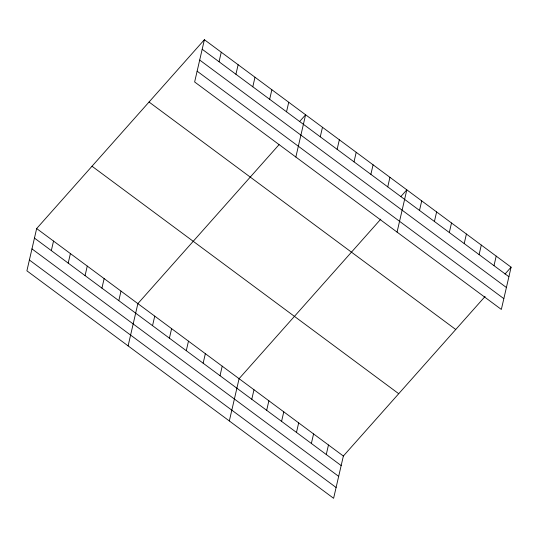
<?xml version="1.0" encoding="UTF-8"?>
<svg xmlns="http://www.w3.org/2000/svg" width="538" height="538" viewBox="0 0 538 538"><rect width="100%" height="100%" fill="white"/><g stroke="black" fill="none" stroke-linecap="round" stroke-linejoin="round"><path stroke-width="0.81" d="M204.393 39.704L194.635 81.971L501.342 309.444L511.1 267.178L204.393 39.704L36.658 228.556L26.9 270.822L333.607 498.296L343.365 456.029L485.088 296.465M51.325 250.607L53.524 241.064M68.192 263.116L70.397 253.58M85.065 275.624L87.264 266.088M101.931 288.139L104.137 278.597M118.804 300.648L121.003 291.112M128.111 345.887L137.869 303.62L279.034 144.688M152.536 325.672L154.742 316.136M219.06 61.756L221.259 52.22M169.409 338.18L171.609 328.644M235.926 74.264L238.132 64.728M186.276 350.689L188.482 341.153M252.793 86.779L254.999 77.243M203.149 363.204L205.348 353.668M269.666 99.288L271.865 89.752M220.015 375.712L222.214 366.176M286.532 111.796L288.738 102.26M229.329 420.951L239.087 378.685L380.803 219.127M295.846 157.035L305.604 114.776L299.518 121.628M251.784 399.27L253.983 389.734M320.271 136.82L322.477 127.284M266.68 410.319L268.879 400.783M337.138 149.335L339.344 139.793M281.576 421.368L283.775 411.832M354.011 161.844L356.21 152.308M296.472 432.418L298.677 422.881M370.877 174.352L373.083 164.816M311.368 443.467L313.573 433.931M387.75 186.868L389.949 177.325M326.27 454.516L328.469 444.98M397.064 232.107L406.822 189.84L400.729 196.693M419.512 210.425L421.718 200.889M434.415 221.474L436.614 211.932M449.311 232.524L451.51 222.981M464.207 243.573L466.406 234.03M479.102 254.615L481.308 245.079M493.998 265.664L496.204 256.128M505.014 274.03L511.1 267.178M202.187 49.247L508.901 276.714M199.692 60.048L506.406 287.514M197.123 71.171L503.837 298.644M149.039 102.025L455.747 329.498M92.011 166.235L398.719 393.708M36.658 228.556L343.365 456.029M34.459 238.092L341.166 465.565M31.964 248.892L338.671 476.365M29.395 260.022L336.102 487.495"/></g></svg>
